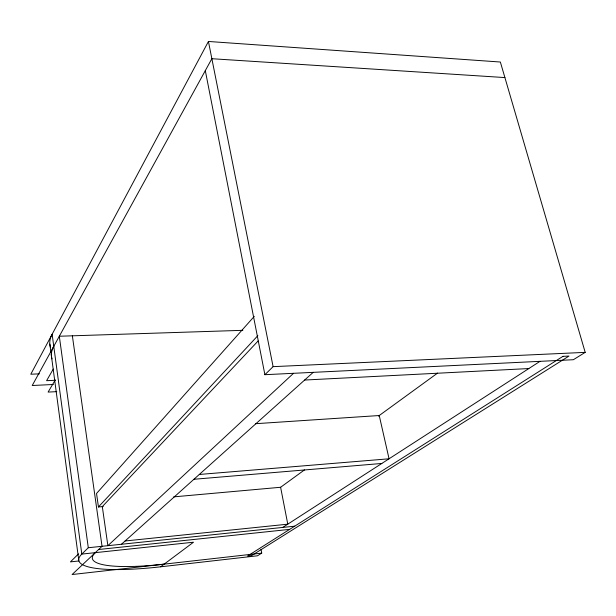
<?xml version="1.0" encoding="UTF-8"?>
<svg xmlns="http://www.w3.org/2000/svg" width="616" height="616" viewBox="0 0 616 616"><rect width="100%" height="100%" fill="white"/><g stroke="black" fill="none" stroke-linecap="round" stroke-linejoin="round"><path stroke-width="0.92" d="M205.305 70.64L264.895 374.697L573.35 359.721L585.2 352.367L500.361 62.023L208.431 41.465L30.8 374.228L39.424 373.843M53.261 369.084L46.6 380.688L55.217 380.28M55.301 379.903L48.102 392.084L56.734 391.645M254.285 316.355L96.535 493.478L98.444 506.968L103.226 506.529M98.444 506.968L257.865 335.643M258.104 340.987L102.31 506.614L107.877 545.684L293.524 373.304M78.517 553.869L70.432 561.884L79.017 560.953M294.71 526.18L88.296 547.732L81.805 554.092A115.438 21.591 -10 0 0 160.599 566.812L257.419 555.801L261.731 553.13L261.038 549.357M264.895 374.697L273.104 366.651L585.2 352.367M121.429 544.267L313.213 372.349M160.599 566.812L193.509 542.211L81.805 554.092L52.137 334.257A108.539 39.154 -9.3 0 0 50.427 347.108M280.349 487.464L304.473 469.916M378.409 416.131L437.553 373.111M282.721 527.427L540.016 361.338M261.731 553.13L72.095 574.535L102.033 546.3L72.365 335.82M98.622 549.51L289.651 529.375M125.094 540.987L287.78 524.17L280.611 487.271L173.704 496.866M193.94 479.271L381.828 463.455M199.299 474.466L389.058 458.789L379.24 415.531L255.548 423.7M304.635 380.041L528.836 368.553M53.369 384.484L32.232 385.508L211.858 58.712L504.912 77.578M242.82 330.322L59.313 336.236L88.296 547.732M208.431 41.465L273.104 366.651M49.827 344.067L50.928 352.283M51.174 354.108L78.725 559.852M52.006 358.912A108.916 38.246 -9.3 0 1 53.769 346.338M164.172 564.14A101.871 19.034 -10 0 1 95.288 552.652M562.962 356.348L247.632 555.978L251.728 555.517L568.999 356.063L562.962 356.348"/></g></svg>
